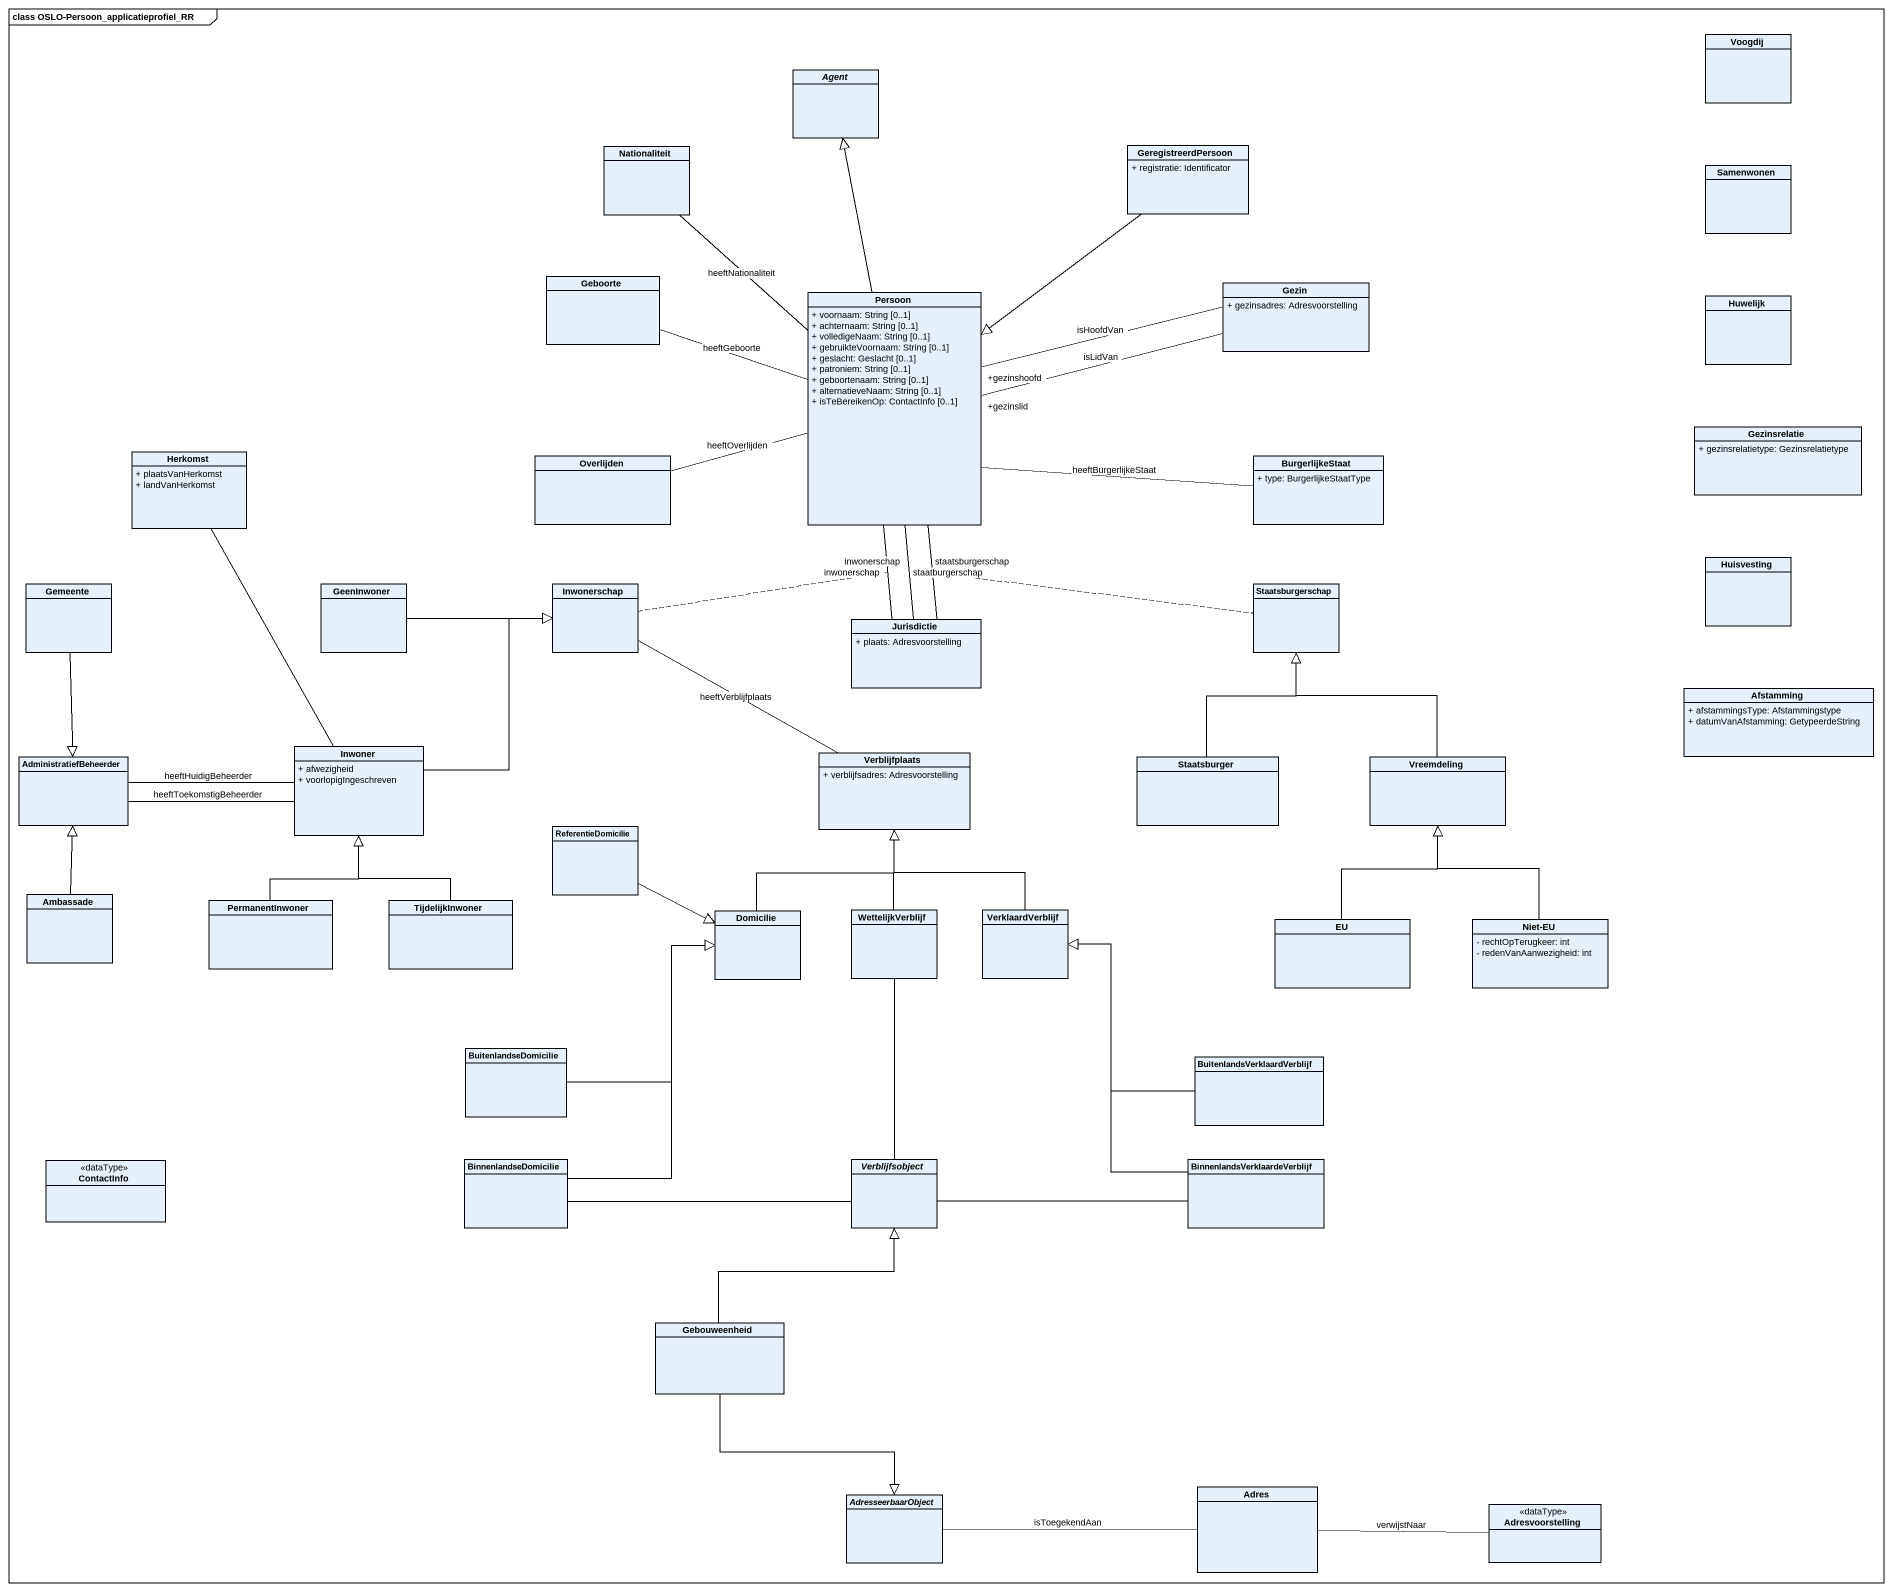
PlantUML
@startuml
mainframe class OSLO-Persoon_applicatieprofiel_RR
hide circle
hide empty members
skinparam classAttributeIconSize 0
class Voogdij
abstract class "Agent" as Agent_
class Nationaliteit
class GeregistreerdPersoon {
  + registratie: Identificator
}
class Samenwonen
class Geboorte
class Gezin {
  + gezinsadres: Adresvoorstelling
}
class Persoon {
  + voornaam: String [0..1]
  + achternaam: String [0..1]
  + volledigeNaam: String [0..1]
  + gebruikteVoornaam: String [0..1]
  + geslacht: Geslacht [0..1]
  + patroniem: String [0..1]
  + geboortenaam: String [0..1]
  + alternatieveNaam: String [0..1]
  + isTeBereikenOp: ContactInfo [0..1]
}
class Huwelijk
class Gezinsrelatie {
  + gezinsrelatietype: Gezinsrelatietype
}
class Herkomst {
  + plaatsVanHerkomst
  + landVanHerkomst
}
class Overlijden
class BurgerlijkeStaat {
  + type: BurgerlijkeStaatType
}
class Huisvesting
class Gemeente
class GeenInwoner
class Inwonerschap
class Staatsburgerschap
class Jurisdictie {
  + plaats: Adresvoorstelling
}
class Afstamming {
  + afstammingsType: Afstammingstype
  + datumVanAfstamming: GetypeerdeString
}
class Inwoner {
  + afwezigheid
  + voorlopigIngeschreven
}
class Verblijfplaats {
  + verblijfsadres: Adresvoorstelling
}
class AdministratiefBeheerder
class Staatsburger
class Vreemdeling
class ReferentieDomicilie
class Ambassade
class PermanentInwoner
class TijdelijkInwoner
class Domicilie
class WettelijkVerblijf
class VerklaardVerblijf
class EU
class "Niet-EU" as Niet_EU {
  - rechtOpTerugkeer: int
  - redenVanAanwezigheid: int
}
class BuitenlandseDomicilie
class BuitenlandsVerklaardVerblijf
class ContactInfo <<dataType>>
class BinnenlandseDomicilie
abstract class Verblijfsobject
class "BinnenlandsVerklaardeVerblijf" as BinnenlandsVerklaardeVerblij
class Gebouweenheid
class Adres
abstract class AdresseerbaarObject
class Adresvoorstelling <<dataType>>
GeregistreerdPersoon --|> Persoon
Persoon -up-|> Agent_
Persoon -up- Nationaliteit : heeftNationaliteit
Persoon -left- Geboorte : heeftGeboorte
Persoon "+gezinslid" -right- Gezin : isLidVan
Persoon "+gezinshoofd" -right- Gezin : isHoofdVan
Persoon -left- Overlijden : heeftOverlijden
Persoon -right- BurgerlijkeStaat : heeftBurgerlijkeStaat
Persoon -- Jurisdictie : staatburgerschap
Persoon -- Jurisdictie : staatsburgerschap
(Persoon, Jurisdictie) .. Staatsburgerschap
Persoon -- Jurisdictie : inwonerschap
(Persoon, Jurisdictie) .. Inwonerschap
Persoon -- Jurisdictie : inwonerschap
Gemeente --|> AdministratiefBeheerder
GeenInwoner -right-|> Inwonerschap
Inwonerschap -right- Verblijfplaats : heeftVerblijfplaats
Inwoner -up- Herkomst
Inwoner -up-|> Inwonerschap
Inwoner -left- AdministratiefBeheerder : heeftToekomstigBeheerder
Inwoner -left- AdministratiefBeheerder : heeftHuidigBeheerder
Staatsburger -up-|> Staatsburgerschap
Vreemdeling -up-|> Staatsburgerschap
ReferentieDomicilie -right-|> Domicilie
Ambassade -up-|> AdministratiefBeheerder
PermanentInwoner -up-|> Inwoner
TijdelijkInwoner -up-|> Inwoner
Domicilie -up-|> Verblijfplaats
WettelijkVerblijf -up-|> Verblijfplaats
WettelijkVerblijf -- Verblijfsobject
VerklaardVerblijf -up-|> Verblijfplaats
EU -up-|> Vreemdeling
Niet_EU -up-|> Vreemdeling
BuitenlandseDomicilie -right-|> Domicilie
BuitenlandsVerklaardVerblijf -up-|> VerklaardVerblijf
BinnenlandseDomicilie -up-|> Domicilie
BinnenlandseDomicilie -right- Verblijfsobject
BinnenlandsVerklaardeVerblij -up-|> VerklaardVerblijf
BinnenlandsVerklaardeVerblij -left- Verblijfsobject
Gebouweenheid -up-|> Verblijfsobject
Gebouweenheid --|> AdresseerbaarObject
Adres -left- AdresseerbaarObject : isToegekendAan
Adresvoorstelling -left- Adres : verwijstNaar
@enduml
